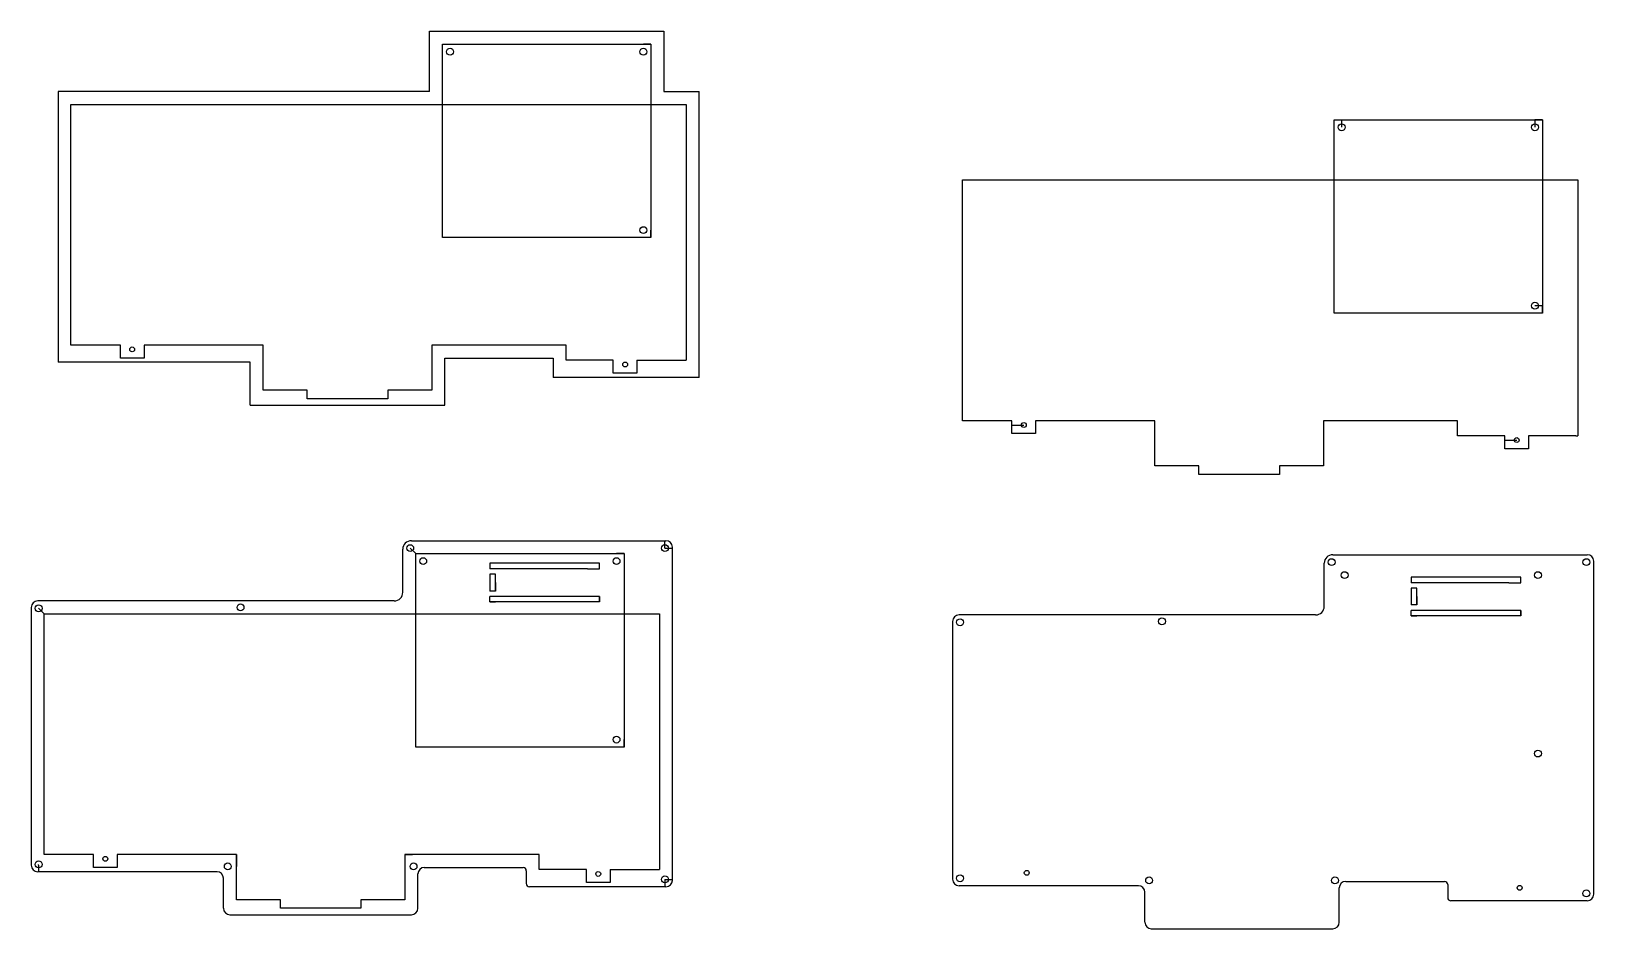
# Model space of a CAD drawing. Header units: inches. Extents: x -395 to 333, y -196 to 221.
import ezdxf

# ---------------------------------------------------------------- set-up
doc = ezdxf.new("R2010")
doc.units = ezdxf.units.IN
doc.header["$MEASUREMENT"] = 0

msp = doc.modelspace()

# ---------------------------------------------------------------- linework, layer by layer
for p, q in [((-209, 193), (-209, 221)), ((-209, 221), (-100, 221)), ((-100, 221), (-100, 193)), ((-203, 215), (-106, 215)), ((-203, 125), (-203, 215)), ((-203, 215), (-199.5, 215)), ((-106, 215), (-109.5, 215)), ((-106, 215), (-106, 125)), ((-209, 193), (-382, 193)), ((-382, 193), (-382, 67)), ((-100, 193), (-83.5, 193)), ((-83.5, 60), (-83.5, 193)), ((-376, 75), (-376, 187)), ((-376, 187), (-89.5, 187)), ((-89.5, 187), (-89.5, 68)), ((-89.5, 187), (-89.5, 68)), ((212.12, 179.82), (309.12, 179.82)), ((212.12, 89.82), (212.12, 179.82)), ((212.12, 179.82), (215.62, 179.82)), ((215.62, 179.82), (215.62, 176.32)), ((309.12, 179.82), (305.62, 179.82)), ((305.62, 179.82), (305.62, 176.32)), ((309.12, 179.82), (309.12, 89.82)), ((39.12, 39.82), (39.12, 151.82)), ((39.12, 151.82), (325.62, 151.82)), ((325.62, 151.82), (325.62, 32.82)), ((325.62, 151.82), (325.62, 32.82)), ((-106, 125), (-203, 125)), ((-106, 125), (-106, 128.5)), ((309.12, 89.82), (212.12, 89.82)), ((309.12, 93.32), (305.62, 93.32)), ((309.12, 89.82), (309.12, 93.32)), ((-353, 75), (-376, 75)), ((-353, 69), (-353, 75)), ((-286.5, 75), (-342, 75)), ((-342, 75), (-342, 69)), ((-286.5, 54), (-286.5, 75)), ((-145.5, 75), (-208, 75)), ((-208, 75), (-208, 54)), ((-145.5, 68), (-145.5, 75)), ((-292.5, 67), (-382, 67)), ((-342, 69), (-353, 69)), ((-292.5, 47), (-292.5, 67)), ((-202, 69), (-151.5, 69)), ((-202, 47), (-202, 69)), ((-151.5, 69), (-151.5, 60)), ((-123.5, 68), (-145.5, 68)), ((-123.5, 62), (-123.5, 68)), ((-112.5, 68), (-112.5, 62)), ((-112.5, 68), (-89.5, 68)), ((-83.5, 60), (-151.5, 60)), ((-112.5, 62), (-123.5, 62)), ((-266, 54), (-286.5, 54)), ((-266, 50), (-266, 54)), ((-208, 54), (-228.5, 54)), ((-228.5, 54), (-228.5, 50)), ((-292.5, 47), (-202, 47)), ((-228.5, 50), (-266, 50)), ((62.12, 39.82), (39.12, 39.82)), ((62.12, 33.82), (62.12, 39.82)), ((62.12, 33.82), (62.12, 37.82)), ((62.12, 37.82), (67.62, 37.82)), ((128.62, 39.82), (73.12, 39.82)), ((73.12, 39.82), (73.12, 33.82)), ((128.62, 18.82), (128.62, 39.82)), ((269.62, 39.82), (207.12, 39.82)), ((207.12, 39.82), (207.12, 18.82)), ((269.62, 32.82), (269.62, 39.82)), ((73.12, 33.82), (62.12, 33.82)), ((291.62, 32.82), (269.62, 32.82)), ((291.62, 26.82), (291.62, 32.82)), ((291.62, 26.82), (291.62, 30.82)), ((291.62, 30.82), (297.12, 30.82)), ((324.62, 32.82), (302.62, 32.82)), ((302.62, 32.82), (302.62, 26.82)), ((324.62, 32.82), (325.62, 32.82)), ((302.62, 26.82), (291.62, 26.82)), ((149.12, 18.82), (128.62, 18.82)), ((149.12, 14.82), (149.12, 18.82)), ((186.62, 14.82), (149.12, 14.82)), ((207.12, 18.82), (186.62, 18.82)), ((186.62, 18.82), (186.62, 14.82)), ((-221.5, -40), (-221.5, -20)), ((-215.5, -22), (-218.05, -19.45)), ((-217.5, -16), (-112.5, -16)), ((-112.5, -16), (-99, -16)), ((-99.45, -19.45), (-99.45, -16)), ((-99.45, -19.45), (-96, -19.45)), ((-96, -174), (-96, -19)), ((-215.5, -22), (-118.5, -22)), ((-215.5, -112), (-215.5, -22)), ((-215.5, -22), (-212, -22)), ((-130, -26.5), (-181, -26.5)), ((-181, -26.5), (-181, -29.1)), ((-135.5, -29.1), (-181, -29.1)), ((-135.5, -29.1), (-130, -29.1)), ((-130, -29.1), (-130, -26.5)), ((-118.5, -22), (-122, -22)), ((-118.5, -22), (-118.5, -112)), ((-118.5, -22), (-118.5, -26.5)), ((207.5, -46.5), (207.5, -26.5)), ((211.5, -22.5), (316.5, -22.5)), ((316.5, -22.5), (330, -22.5)), ((333, -180.5), (333, -25.5)), ((-178.4, -31.6), (-181, -31.6)), ((-181, -31.6), (-181, -39.4)), ((-178.4, -39.4), (-178.4, -31.6)), ((-178.4, -35.5), (-178.4, -31.6)), ((-178.4, -35.5), (-178.4, -39.4)), ((299, -33), (248, -33)), ((248, -33), (248, -35.6)), ((293.5, -35.6), (248, -35.6)), ((293.5, -35.6), (299, -35.6)), ((299, -35.6), (299, -33)), ((-178.4, -39.4), (-181, -39.4)), ((-181, -44.5), (-181, -41.9)), ((-130, -41.9), (-181, -41.9)), ((-130, -41.9), (-130, -44.5)), ((-130, -44.5), (-130, -41.9)), ((250.6, -38.1), (248, -38.1)), ((248, -38.1), (248, -45.9)), ((250.6, -45.9), (250.6, -38.1)), ((250.6, -42), (250.6, -38.1)), ((250.6, -42), (250.6, -45.9)), ((-394.5, -47), (-394.5, -167)), ((-225.5, -44), (-391.5, -44)), ((-388.5, -50), (-391.05, -47.45)), ((-388.5, -162), (-388.5, -50)), ((-388.5, -50), (-102, -50)), ((-130, -44.5), (-181, -44.5)), ((-181, -44.5), (-178.4, -44.5)), ((-102, -50), (-102, -169)), ((-102, -50), (-102, -169)), ((203.5, -50.5), (37.5, -50.5)), ((250.6, -45.9), (248, -45.9)), ((248, -51), (248, -48.4)), ((299, -48.4), (248, -48.4)), ((299, -48.4), (299, -51)), ((299, -51), (299, -48.4)), ((34.5, -53.5), (34.5, -173.5)), ((299, -51), (248, -51)), ((248, -51), (250.6, -51)), ((-118.5, -112), (-118.5, -108.5)), ((-118.5, -112), (-215.5, -112)), ((-391.05, -167), (-391.05, -166.55)), ((-391.05, -167), (-391.05, -170)), ((-365.5, -162), (-388.5, -162)), ((-365.5, -168), (-365.5, -162)), ((-299, -162), (-354.5, -162)), ((-354.5, -162), (-354.5, -168)), ((-299, -162), (-305, -162)), ((-299, -183), (-299, -162)), ((-299, -162), (-299, -166.5)), ((-299, -162), (-299, -167.5)), ((-158, -162), (-220.5, -162)), ((-220.5, -162), (-220.5, -183)), ((-220.5, -162), (-217.05, -162)), ((-220.5, -162), (-220.5, -167.5)), ((-158, -169), (-158, -162)), ((-308, -170), (-391.5, -170)), ((-354.5, -168), (-365.5, -168)), ((-305, -187), (-305, -173)), ((-214.5, -187), (-214.5, -171)), ((-211.5, -168), (-165.5, -168)), ((-164, -169.5), (-164, -175.5)), ((-136, -169), (-158, -169)), ((-136, -175), (-136, -169)), ((-125, -169), (-125, -175)), ((-125, -169), (-102, -169)), ((-99.45, -173.55), (-96.55, -173.55)), ((-99.45, -173.55), (-99.45, -177)), ((-96.55, -173.55), (-96, -173.55)), ((217.5, -174.5), (263.5, -174.5)), ((-99, -177), (-162.5, -177)), ((-125, -175), (-136, -175)), ((121, -176.5), (37.5, -176.5)), ((124, -193.5), (124, -179.5)), ((214.5, -193.5), (214.5, -177.5)), ((265, -176), (265, -182)), ((-278.5, -183), (-299, -183)), ((-278.5, -187), (-278.5, -183)), ((-241, -187), (-278.5, -187)), ((-220.5, -183), (-241, -183)), ((-241, -183), (-241, -187)), ((330, -183.5), (266.5, -183.5)), ((-302, -190), (-217.5, -190)), ((127, -196.5), (211.5, -196.5))]:
    msp.add_line(p, q)
for centre, radius in [((-199.5, 211.5), 1.6), ((-109.5, 211.5), 1.6), ((215.62, 176.32), 1.6), ((305.62, 176.32), 1.6), ((-109.5, 128.5), 1.6), ((305.62, 93.32), 1.6), ((-347.5, 73), 1.13), ((-118, 66), 1.13), ((67.62, 37.82), 1.13), ((297.12, 30.82), 1.13), ((-218.05, -19.45), 1.6), ((-99.45, -19.45), 1.6), ((-212, -25.5), 1.6), ((-122, -25.5), 1.6), ((210.95, -25.95), 1.6), ((329.55, -25.95), 1.6), ((217, -32), 1.6), ((307, -32), 1.6), ((-391.05, -47.45), 1.6), ((-297.05, -47), 1.6), ((37.95, -53.95), 1.6), ((131.95, -53.5), 1.6), ((-122, -108.5), 1.6), ((307, -115), 1.6), ((-391.05, -166.55), 1.6), ((-360, -164), 1.13), ((-303, -167.5), 1.6), ((-216.5, -167.5), 1.6), ((-130.5, -171), 1.13), ((-99.45, -173.55), 1.6), ((37.95, -173.05), 1.6), ((69, -170.5), 1.13), ((126, -174), 1.6), ((212.5, -174), 1.6), ((298.5, -177.5), 1.13), ((329.55, -180.05), 1.6)]:
    msp.add_circle(centre, radius)
for centre, radius, start, end in [((-217.5, -20), 4, 90, 180), ((-99, -19), 3, 0, 90), ((211.5, -26.5), 4, 90, 180), ((330, -25.5), 3, 0, 90), ((-225.5, -40), 4, 270, 0), ((-391.5, -47), 3, 90, 180), ((37.5, -53.5), 3, 90, 180), ((203.5, -46.5), 4, 270, 0), ((-391.5, -167), 3, 180, 270), ((-308, -173), 3, 0, 90), ((-211.5, -171), 3, 90, 180), ((-165.5, -169.5), 1.5, 0, 90), ((-99, -174), 3, 270, 0), ((37.5, -173.5), 3, 180, 270), ((217.5, -177.5), 3, 90, 180), ((263.5, -176), 1.5, 0, 90), ((-162.5, -175.5), 1.5, 180, 270), ((121, -179.5), 3, 0, 90), ((330, -180.5), 3, 270, 0), ((-302, -187), 3, 180, 270), ((-217.5, -187), 3, 270, 0), ((266.5, -182), 1.5, 180, 270), ((127, -193.5), 3, 180, 270), ((211.5, -193.5), 3, 270, 0)]:
    msp.add_arc(centre, radius, start, end)

doc.saveas('drawing.dxf')
